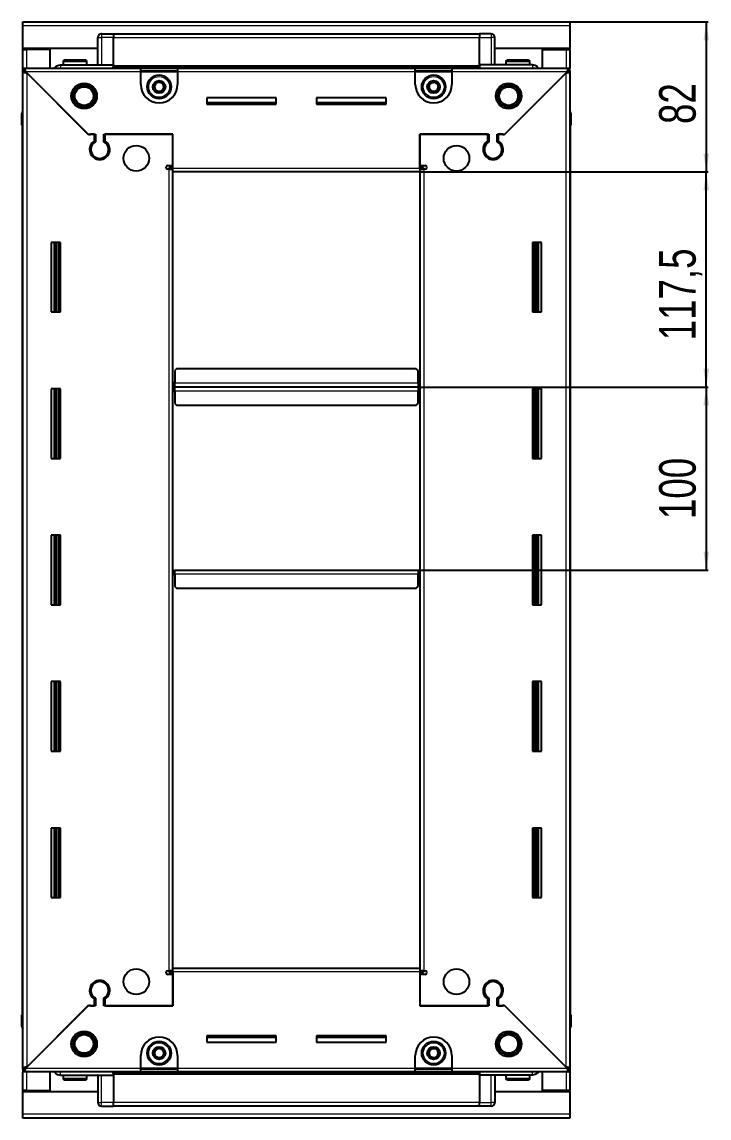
# Model space of a CAD drawing. Header units: millimetres. Extents: x 1014 to 4228, y -1921 to 1127.
# Drawn here: x 3852 to 4228, y 394 to 993 of the extents above; entities that cross this region are included whole.
import ezdxf

# ---------------------------------------------------------------- set-up
doc = ezdxf.new("R2010")
doc.units = ezdxf.units.MM
doc.layers.add('FORMAT', color=7, linetype='Continuous')
doc.styles.add('SLDTEXTSTYLE0', font='TXT', dxfattribs={"width": 0.75})
doc.dimstyles.new('SLDDIMSTYLE0', dxfattribs={"dimtxt": 20, "dimasz": 10, "dimexe": 0, "dimexo": 0.0625, "dimgap": 5, "dimtad": 2, "dimdec": 1, "dimrnd": 1e-09, "dimzin": 12, "dimdsep": 46, "dimtxsty": 'SLDTEXTSTYLE0', "dimsah": 1, "dimcen": 0.09, "dimadec": 0, "dimazin": 3, "dimtfac": 1, "dimtofl": 0, "dimtmove": 0, "dimatfit": 3, "dimfxl": 0, "dimfrac": 2, "dimtolj": 1, "dimtzin": 12, "dimarcsym": 0})

# ---------------------------------------------------------------- blocks, each defined once
blk = doc.blocks.new('_D_5')
at = {"layer": 'FORMAT'}
for p, q in [((4151.49, 993.07), (4226.98, 993.07)), ((4225.98, 993.07), (4225.98, 911.07)), ((4069.49, 911.07), (4226.98, 911.07))]:
    blk.add_line(p, q, dxfattribs=at)
for points in [[(4225.98, 993.07), (4224.44, 983.07), (4227.52, 983.07)], [(4225.98, 911.07), (4227.52, 921.07), (4224.44, 921.07)]]:
    blk.add_solid(points, dxfattribs=at)
at = {"layer": 'FORMAT', "insert": (4200.2, 937.29), "char_height": 20, "attachment_point": 1, "rotation": 90, "style": 'SLDTEXTSTYLE0'}
blk.add_mtext('82', dxfattribs=at)
blk = doc.blocks.new('_D_6')
at = {"layer": 'FORMAT'}
for p, q in [((4069.49, 911.07), (4226.98, 911.07)), ((4225.98, 793.57), (4225.98, 911.07)), ((4068.49, 793.57), (4226.98, 793.57))]:
    blk.add_line(p, q, dxfattribs=at)
for points in [[(4225.98, 911.07), (4224.44, 901.07), (4227.52, 901.07)], [(4225.98, 793.57), (4227.52, 803.57), (4224.44, 803.57)]]:
    blk.add_solid(points, dxfattribs=at)
at = {"layer": 'FORMAT', "insert": (4200.2, 819.07), "char_height": 20, "attachment_point": 1, "rotation": 90, "style": 'SLDTEXTSTYLE0'}
blk.add_mtext('117,5', dxfattribs=at)
blk = doc.blocks.new('_D_7')
at = {"layer": 'FORMAT'}
for p, q in [((4068.49, 793.57), (4226.98, 793.57)), ((4225.98, 793.57), (4225.98, 693.57)), ((4068.49, 693.57), (4226.98, 693.57))]:
    blk.add_line(p, q, dxfattribs=at)
for points in [[(4225.98, 793.57), (4224.44, 783.57), (4227.52, 783.57)], [(4225.98, 693.57), (4227.52, 703.57), (4224.44, 703.57)]]:
    blk.add_solid(points, dxfattribs=at)
at = {"layer": 'FORMAT', "insert": (4200.2, 721.4), "char_height": 20, "attachment_point": 1, "rotation": 90, "style": 'SLDTEXTSTYLE0'}
blk.add_mtext('100', dxfattribs=at)

msp = doc.modelspace()

# ---------------------------------------------------------------- linework, layer by layer
at = {"color": 7, "linetype": 'Continuous', "lineweight": 25}
for p, q in [((3852.48, 990.97), (3852.48, 993.07)), ((3852.48, 993.07), (4151.48, 993.07)), ((3852.48, 978.57), (3852.48, 990.97)), ((4151.48, 993.07), (4151.48, 990.97)), ((4151.48, 990.97), (4151.48, 978.57)), ((3893.48, 969.57), (3893.48, 984.57)), ((3894.15, 986.07), (3894.15, 986.07)), ((3895.48, 986.57), (3901.98, 986.57)), ((3895.48, 986.57), (3901.98, 986.57)), ((3901.98, 986.57), (3901.98, 986.57)), ((3901.98, 986.57), (3901.98, 986.57)), ((3901.98, 986.57), (3901.98, 984.57)), ((4101.98, 986.42), (3901.98, 986.42)), ((3901.98, 969.57), (3901.98, 984.57)), ((4101.98, 986.57), (4101.98, 986.57)), ((4108.48, 986.57), (4101.98, 986.57)), ((4108.48, 986.57), (4101.98, 986.57)), ((4101.98, 986.57), (4101.98, 984.57)), ((4101.98, 969.57), (4101.98, 984.57)), ((4110.48, 984.57), (4110.48, 984.57)), ((4110.48, 969.57), (4110.48, 984.57)), ((3893.48, 978.57), (3852.48, 978.57)), ((3852.48, 978.07), (3852.48, 978.57)), ((3852.48, 978.07), (3854.58, 978.07)), ((3852.48, 967.82), (3852.48, 978.07)), ((3853.98, 978.07), (3853.98, 978.57)), ((3867.48, 978.07), (3854.58, 978.07)), ((3867.48, 967.82), (3867.48, 978.07)), ((4151.48, 978.57), (4110.48, 978.57)), ((4136.48, 967.82), (4136.48, 978.07)), ((4136.48, 978.07), (4149.38, 978.07)), ((4149.38, 978.07), (4151.48, 978.07)), ((4149.98, 978.07), (4149.98, 978.57)), ((4151.48, 978.07), (4151.48, 978.57)), ((4151.48, 978.07), (4151.48, 967.82)), ((3874.48, 971.47), (3874.48, 969.57)), ((3875.28, 972.27), (3886.68, 972.27)), ((3887.48, 969.57), (3887.48, 971.47)), ((4116.48, 971.47), (4116.48, 969.57)), ((4117.28, 972.27), (4128.68, 972.27)), ((4129.48, 969.57), (4129.48, 971.47)), ((3852.48, 966.32), (3852.48, 967.82)), ((3852.48, 967.82), (3853.48, 967.82)), ((3852.48, 965.82), (3852.48, 966.32)), ((3852.48, 966.32), (3853.48, 966.32)), ((3852.48, 421.32), (3852.48, 965.82)), ((3853.98, 965.82), (3852.48, 965.82)), ((3853.48, 966.32), (3853.48, 967.82)), ((3853.48, 967.82), (3916.98, 967.82)), ((3854.08, 965.72), (3887.98, 931.82)), ((3888.68, 931.12), (3854.58, 965.22)), ((3872.98, 969.57), (3901.98, 969.57)), ((3901.9, 967.82), (3901.98, 969.54)), ((3901.98, 969.57), (3901.98, 969.07)), ((3901.98, 968.42), (4101.98, 968.42)), ((3916.98, 965.72), (3916.98, 967.82)), ((3916.98, 967.82), (3936.98, 967.82)), ((3916.98, 966.32), (3936.98, 966.32)), ((3916.98, 958.82), (3916.98, 965.72)), ((3936.98, 967.82), (3936.98, 965.72)), ((3936.98, 967.82), (4066.98, 967.82)), ((3936.98, 965.72), (3936.98, 958.82)), ((4066.98, 965.72), (4066.98, 967.82)), ((4066.98, 967.82), (4086.98, 967.82)), ((4066.98, 966.32), (4086.98, 966.32)), ((4066.98, 958.82), (4066.98, 965.72)), ((4086.98, 967.82), (4150.48, 967.82)), ((4086.98, 967.82), (4086.98, 965.72)), ((4086.98, 965.72), (4086.98, 958.82)), ((4101.98, 969.57), (4101.98, 969.07)), ((4130.98, 969.57), (4101.98, 969.57)), ((4101.98, 969.54), (4102.05, 967.82)), ((4103.48, 969.5), (4103.48, 969.57)), ((4149.38, 965.22), (4115.28, 931.12)), ((4115.98, 931.82), (4149.88, 965.72)), ((4149.98, 965.82), (4151.48, 965.82)), ((4150.48, 966.32), (4150.48, 967.82)), ((4150.48, 967.82), (4151.48, 967.82)), ((4150.48, 966.32), (4151.48, 966.32)), ((4151.48, 966.32), (4151.48, 967.82)), ((4151.48, 966.32), (4151.48, 965.82)), ((4151.48, 965.82), (4151.48, 421.32)), ((3990.98, 951.57), (3952.98, 951.57)), ((3952.98, 951.57), (3952.98, 948.07)), ((3990.98, 948.82), (3952.98, 948.82)), ((3952.98, 948.07), (3990.98, 948.07)), ((3990.98, 948.07), (3990.98, 951.57)), ((4050.98, 951.57), (4012.98, 951.57)), ((4012.98, 951.57), (4012.98, 948.07)), ((4050.98, 948.82), (4012.98, 948.82)), ((4012.98, 948.07), (4050.98, 948.07)), ((4050.98, 948.07), (4050.98, 951.57)), ((3851.98, 943.07), (3851.98, 936.57)), ((3851.98, 936.57), (3851.98, 943.07)), ((4151.48, 944.39), (4151.48, 944.39)), ((4151.98, 943.07), (4151.98, 936.57)), ((4151.98, 936.57), (4151.98, 943.07)), ((3851.98, 936.57), (3851.98, 936.57)), ((3852.48, 936.57), (3851.98, 936.57)), ((3852.13, 936.57), (3852.13, 450.57)), ((4151.48, 936.57), (4151.98, 936.57)), ((4151.83, 450.57), (4151.83, 936.57)), ((4151.98, 936.57), (4151.98, 936.57)), ((4151.98, 936.57), (4151.98, 936.57)), ((3887.98, 931.82), (3892.18, 931.82)), ((3889.38, 931.82), (3888.68, 931.12)), ((3891.48, 931.82), (3889.38, 931.82)), ((3891.48, 931.82), (3891.48, 927.93)), ((3892.18, 931.82), (3892.18, 927.53)), ((3896.78, 931.82), (3934.48, 931.82)), ((3896.78, 927.53), (3896.78, 931.82)), ((3897.48, 927.93), (3897.48, 931.82)), ((3934.48, 931.82), (3897.48, 931.82)), ((3934.48, 914.57), (3934.48, 931.82)), ((3934.48, 913.17), (3934.48, 931.82)), ((4069.48, 931.82), (4069.48, 914.57)), ((4106.48, 931.82), (4069.48, 931.82)), ((4069.48, 931.82), (4107.18, 931.82)), ((4069.48, 913.17), (4069.48, 931.82)), ((4106.48, 931.82), (4106.48, 927.93)), ((4107.18, 931.82), (4107.18, 927.53)), ((4111.78, 931.82), (4115.98, 931.82)), ((4111.78, 927.53), (4111.78, 931.82)), ((4114.58, 931.82), (4112.48, 931.82)), ((4112.48, 927.93), (4112.48, 931.82)), ((4115.28, 931.12), (4114.58, 931.82)), ((3892.48, 918.96), (3892.48, 918.2)), ((4111.48, 918.96), (4111.48, 918.2)), ((3931.63, 914.57), (3934.48, 914.57)), ((3932.38, 912.57), (3931.63, 912.57)), ((3932.38, 912.57), (3934.48, 912.57)), ((3934.48, 913.57), (3932.48, 913.57)), ((3932.48, 913.57), (3932.48, 912.57)), ((3934.48, 911.07), (3934.48, 913.17)), ((3934.48, 476.07), (3934.48, 911.07)), ((4069.48, 911.07), (3934.48, 911.07)), ((4069.48, 914.57), (4072.33, 914.57)), ((4071.48, 913.57), (4069.48, 913.57)), ((4069.48, 913.17), (4069.48, 911.07)), ((4069.48, 912.57), (4071.58, 912.57)), ((4069.48, 911.07), (4069.48, 476.07)), ((4071.48, 912.57), (4071.48, 913.57)), ((4072.33, 912.57), (4071.58, 912.57)), ((3872.98, 872.57), (3867.98, 872.57)), ((3867.98, 872.57), (3867.98, 834.57)), ((3870.13, 834.57), (3870.13, 872.57)), ((3871.92, 834.57), (3871.92, 872.57)), ((3871.95, 834.57), (3871.95, 872.57)), ((3872.98, 834.57), (3872.98, 872.57)), ((4130.98, 872.57), (4130.98, 834.57)), ((4135.98, 872.57), (4130.98, 872.57)), ((4132, 872.57), (4132, 834.57)), ((4132.04, 872.57), (4132.04, 834.57)), ((4133.83, 872.57), (4133.83, 834.57)), ((4135.98, 834.57), (4135.98, 872.57)), ((3867.98, 834.57), (3872.98, 834.57)), ((4130.98, 834.57), (4135.98, 834.57)), ((3936.48, 803.57), (3935.48, 802.57)), ((4067.48, 803.57), (3936.48, 803.57)), ((4068.48, 802.57), (4067.48, 803.57)), ((3935.48, 802.57), (3935.48, 795.67)), ((4068.48, 795.67), (4068.48, 802.57)), ((3872.98, 792.57), (3867.98, 792.57)), ((3867.98, 792.57), (3867.98, 754.57)), ((3870.13, 754.57), (3870.13, 792.57)), ((3871.92, 754.57), (3871.92, 792.57)), ((3871.95, 754.57), (3871.95, 792.57)), ((3872.98, 754.57), (3872.98, 792.57)), ((3935.23, 793.57), (3934.48, 793.57)), ((3935.48, 796.42), (3935.23, 796.42)), ((3935.23, 796.42), (3935.23, 793.57)), ((3935.23, 793.57), (3935.23, 790.72)), ((3935.23, 790.72), (3935.48, 790.72)), ((3935.48, 793.57), (3935.48, 795.67)), ((3935.48, 791.47), (3935.48, 793.57)), ((4068.48, 793.57), (3935.48, 793.57)), ((3935.48, 791.47), (3935.48, 784.57)), ((4068.73, 796.42), (4068.48, 796.42)), ((4068.48, 795.67), (4068.48, 793.57)), ((4068.48, 793.57), (4068.48, 791.47)), ((4068.48, 784.57), (4068.48, 791.47)), ((4068.48, 790.72), (4068.73, 790.72)), ((4068.73, 793.57), (4068.73, 796.42)), ((4068.73, 790.72), (4068.73, 793.57)), ((4069.48, 793.57), (4068.73, 793.57)), ((4130.98, 792.57), (4130.98, 754.57)), ((4135.98, 792.57), (4130.98, 792.57)), ((4132, 792.57), (4132, 754.57)), ((4132.04, 792.57), (4132.04, 754.57)), ((4133.83, 792.57), (4133.83, 754.57)), ((4135.98, 754.57), (4135.98, 792.57)), ((3935.48, 784.57), (3936.48, 783.57)), ((3936.48, 783.57), (4067.48, 783.57)), ((4067.48, 783.57), (4068.48, 784.57)), ((3867.98, 754.57), (3872.98, 754.57)), ((4130.98, 754.57), (4135.98, 754.57)), ((3872.98, 712.57), (3867.98, 712.57)), ((3867.98, 712.57), (3867.98, 674.57)), ((3870.13, 674.57), (3870.13, 712.57)), ((3871.92, 674.57), (3871.92, 712.57)), ((3871.95, 674.57), (3871.95, 712.57)), ((3872.98, 674.57), (3872.98, 712.57)), ((4130.98, 712.57), (4130.98, 674.57)), ((4135.98, 712.57), (4130.98, 712.57)), ((4132, 712.57), (4132, 674.57)), ((4132.04, 712.57), (4132.04, 674.57)), ((4133.83, 712.57), (4133.83, 674.57)), ((4135.98, 674.57), (4135.98, 712.57)), ((3934.48, 693.57), (3935.23, 693.57)), ((3935.23, 693.57), (3935.23, 690.72)), ((3935.23, 690.72), (3935.48, 690.72)), ((3935.48, 693.57), (4068.48, 693.57)), ((3935.48, 691.47), (3935.48, 693.57)), ((3935.48, 691.47), (3935.48, 684.57)), ((4068.48, 693.57), (4068.48, 691.47)), ((4068.48, 684.57), (4068.48, 691.47)), ((4068.48, 690.72), (4068.73, 690.72)), ((4068.73, 690.72), (4068.73, 693.57)), ((4068.73, 693.57), (4069.48, 693.57)), ((3935.48, 684.57), (3936.48, 683.57)), ((3936.48, 683.57), (4067.48, 683.57)), ((4067.48, 683.57), (4068.48, 684.57)), ((3867.98, 674.57), (3872.98, 674.57)), ((4130.98, 674.57), (4135.98, 674.57)), ((3872.98, 632.57), (3867.98, 632.57)), ((3867.98, 632.57), (3867.98, 594.57)), ((3870.13, 594.57), (3870.13, 632.57)), ((3871.92, 594.57), (3871.92, 632.57)), ((3871.95, 594.57), (3871.95, 632.57)), ((3872.98, 594.57), (3872.98, 632.57)), ((4130.98, 632.57), (4130.98, 594.57)), ((4135.98, 632.57), (4130.98, 632.57)), ((4132, 632.57), (4132, 594.57)), ((4132.04, 632.57), (4132.04, 594.57)), ((4133.83, 632.57), (4133.83, 594.57)), ((4135.98, 594.57), (4135.98, 632.57)), ((3867.98, 594.57), (3872.98, 594.57)), ((4130.98, 594.57), (4135.98, 594.57)), ((3872.98, 552.57), (3867.98, 552.57)), ((3867.98, 552.57), (3867.98, 514.57)), ((3870.13, 514.57), (3870.13, 552.57)), ((3871.92, 514.57), (3871.92, 552.57)), ((3871.95, 514.57), (3871.95, 552.57)), ((3872.98, 514.57), (3872.98, 552.57)), ((4130.98, 552.57), (4130.98, 514.57)), ((4135.98, 552.57), (4130.98, 552.57)), ((4132, 552.57), (4132, 514.57)), ((4132.04, 552.57), (4132.04, 514.57)), ((4133.83, 552.57), (4133.83, 514.57)), ((4135.98, 514.57), (4135.98, 552.57)), ((3867.98, 514.57), (3872.98, 514.57)), ((4130.98, 514.57), (4135.98, 514.57)), ((3931.63, 474.57), (3932.38, 474.57)), ((3934.48, 474.57), (3932.38, 474.57)), ((3932.48, 474.57), (3932.48, 473.57)), ((3932.48, 473.57), (3934.48, 473.57)), ((3934.48, 476.07), (4069.48, 476.07)), ((3934.48, 473.97), (3934.48, 476.07)), ((3934.48, 473.97), (3934.48, 455.32)), ((4069.48, 476.07), (4069.48, 473.97)), ((4071.58, 474.57), (4069.48, 474.57)), ((4069.48, 473.97), (4069.48, 455.32)), ((4069.48, 473.57), (4071.48, 473.57)), ((4071.48, 473.57), (4071.48, 474.57)), ((4071.58, 474.57), (4072.33, 474.57)), ((3892.48, 468.94), (3892.48, 468.18)), ((3934.48, 472.57), (3931.63, 472.57)), ((3934.48, 455.32), (3934.48, 472.57)), ((4069.48, 472.57), (4069.48, 455.32)), ((4072.33, 472.57), (4069.48, 472.57)), ((4111.48, 468.94), (4111.48, 468.18)), ((3887.98, 455.32), (3854.08, 421.42)), ((3854.58, 421.92), (3888.68, 456.02)), ((3892.18, 455.32), (3887.98, 455.32)), ((3888.68, 456.02), (3889.38, 455.32)), ((3889.38, 455.32), (3891.48, 455.32)), ((3891.48, 459.21), (3891.48, 455.32)), ((3892.18, 459.61), (3892.18, 455.32)), ((3896.78, 455.32), (3896.78, 459.61)), ((3934.48, 455.32), (3896.78, 455.32)), ((3897.48, 455.32), (3897.48, 459.21)), ((3897.48, 455.32), (3934.48, 455.32)), ((4069.48, 455.32), (4106.48, 455.32)), ((4107.18, 455.32), (4069.48, 455.32)), ((4106.48, 459.21), (4106.48, 455.32)), ((4107.18, 459.61), (4107.18, 455.32)), ((4111.78, 455.32), (4111.78, 459.61)), ((4115.98, 455.32), (4111.78, 455.32)), ((4112.48, 455.32), (4112.48, 459.21)), ((4112.48, 455.32), (4114.58, 455.32)), ((4114.58, 455.32), (4115.28, 456.02)), ((4115.28, 456.02), (4149.38, 421.92)), ((4149.88, 421.42), (4115.98, 455.32)), ((3851.98, 450.57), (3851.98, 450.57)), ((3851.98, 444.07), (3851.98, 450.57)), ((3851.98, 450.57), (3851.98, 450.57)), ((3851.98, 450.57), (3851.98, 444.07)), ((3852.48, 450.57), (3851.98, 450.57)), ((4151.48, 450.57), (4151.98, 450.57)), ((4151.98, 450.57), (4151.98, 450.57)), ((4151.98, 444.07), (4151.98, 450.57)), ((4151.98, 450.57), (4151.98, 444.07)), ((3852.48, 442.75), (3852.48, 442.75)), ((3990.98, 439.07), (3952.98, 439.07)), ((3952.98, 439.07), (3952.98, 435.57)), ((3952.98, 438.32), (3990.98, 438.32)), ((3990.98, 435.57), (3990.98, 439.07)), ((4050.98, 439.07), (4012.98, 439.07)), ((4012.98, 439.07), (4012.98, 435.57)), ((4012.98, 438.32), (4050.98, 438.32)), ((4050.98, 435.57), (4050.98, 439.07)), ((3952.98, 435.57), (3990.98, 435.57)), ((4012.98, 435.57), (4050.98, 435.57)), ((3916.98, 421.42), (3916.98, 428.32)), ((3936.98, 428.32), (3936.98, 421.42)), ((4066.98, 421.42), (4066.98, 428.32)), ((4086.98, 428.32), (4086.98, 421.42)), ((3852.48, 420.82), (3852.48, 421.32)), ((3853.98, 421.32), (3852.48, 421.32)), ((3852.48, 420.82), (3852.48, 419.32)), ((3853.48, 420.82), (3852.48, 420.82)), ((3852.48, 409.07), (3852.48, 419.32)), ((3853.48, 419.32), (3852.48, 419.32)), ((3853.48, 420.82), (3853.48, 419.32)), ((3916.98, 419.32), (3853.48, 419.32)), ((3867.48, 409.07), (3867.48, 419.32)), ((3901.98, 417.6), (3901.9, 419.32)), ((3916.98, 419.32), (3916.98, 421.42)), ((3936.98, 420.82), (3916.98, 420.82)), ((3936.98, 419.32), (3916.98, 419.32)), ((3936.98, 421.42), (3936.98, 419.32)), ((4066.98, 419.32), (3936.98, 419.32)), ((4066.98, 419.32), (4066.98, 421.42)), ((4086.98, 420.82), (4066.98, 420.82)), ((4086.98, 419.32), (4066.98, 419.32)), ((4086.98, 421.42), (4086.98, 419.32)), ((4150.48, 419.32), (4086.98, 419.32)), ((4102.05, 419.32), (4101.98, 417.6)), ((4136.48, 409.07), (4136.48, 419.32)), ((4149.98, 421.32), (4151.48, 421.32)), ((4150.48, 420.82), (4150.48, 419.32)), ((4151.48, 420.82), (4150.48, 420.82)), ((4151.48, 419.32), (4150.48, 419.32)), ((4151.48, 421.32), (4151.48, 420.82)), ((4151.48, 420.82), (4151.48, 419.32)), ((4151.48, 419.32), (4151.48, 409.07)), ((3872.98, 417.57), (3901.98, 417.57)), ((3874.48, 417.57), (3874.48, 415.67)), ((3879.05, 414.87), (3875.28, 414.87)), ((3886.68, 414.87), (3879.05, 414.87)), ((3887.48, 415.67), (3887.48, 417.57)), ((3893.48, 417.57), (3893.48, 402.57)), ((3900.48, 417.64), (3900.48, 417.57)), ((4101.98, 418.72), (3901.98, 418.72)), ((3901.98, 417.57), (3901.98, 418.07)), ((3901.98, 417.57), (3901.98, 402.57)), ((4101.98, 417.57), (4101.98, 418.07)), ((4130.98, 417.57), (4101.98, 417.57)), ((4101.98, 417.57), (4101.98, 402.57)), ((4110.48, 417.57), (4110.48, 402.57)), ((4116.48, 417.57), (4116.48, 415.67)), ((4124.27, 414.87), (4117.28, 414.87)), ((4128.68, 414.87), (4124.27, 414.87)), ((4129.48, 415.67), (4129.48, 417.57)), ((3854.58, 409.07), (3852.48, 409.07)), ((3852.48, 408.57), (3852.48, 409.07)), ((3852.48, 396.17), (3852.48, 408.57)), ((3852.48, 408.57), (3893.48, 408.57)), ((3853.98, 408.57), (3853.98, 409.07)), ((3854.58, 409.07), (3867.48, 409.07)), ((4110.48, 408.57), (4151.48, 408.57)), ((4149.38, 409.07), (4136.48, 409.07)), ((4151.48, 409.07), (4149.38, 409.07)), ((4149.98, 408.57), (4149.98, 409.07)), ((4151.48, 408.57), (4151.48, 409.07)), ((4151.48, 408.57), (4151.48, 396.17)), ((3893.48, 402.57), (3893.48, 402.57)), ((3901.98, 400.57), (3901.98, 402.57)), ((4101.98, 400.57), (4101.98, 402.57)), ((3852.48, 394.07), (3852.48, 396.17)), ((3895.48, 400.57), (3901.98, 400.57)), ((3895.48, 400.57), (3901.98, 400.57)), ((3901.98, 400.72), (4101.98, 400.72)), ((3901.98, 400.57), (3901.98, 400.57)), ((4101.98, 400.57), (4101.98, 400.57)), ((4108.48, 400.57), (4101.98, 400.57)), ((4101.98, 400.57), (4101.98, 400.57)), ((4108.48, 400.57), (4101.98, 400.57)), ((4109.8, 401.07), (4109.8, 401.07)), ((4151.48, 396.17), (4151.48, 394.07)), ((4151.48, 394.07), (3852.48, 394.07))]:
    msp.add_line(p, q, dxfattribs=at)
at = {"color": 8, "linetype": 'Continuous', "lineweight": 18}
for p, q in [((4151.48, 990.97), (3852.48, 990.97)), ((3893.48, 984.57), (3895.48, 984.57)), ((3895.48, 986.57), (3895.48, 984.57)), ((3895.48, 984.57), (3895.48, 969.57)), ((3901.98, 984.57), (3895.48, 984.57)), ((4101.98, 984.42), (3901.98, 984.42)), ((4101.98, 984.57), (4108.48, 984.57)), ((4108.48, 986.57), (4108.48, 984.57)), ((4110.48, 984.57), (4108.48, 984.57)), ((4108.48, 984.57), (4108.48, 969.57)), ((3854.58, 978.07), (3854.58, 978.57)), ((3854.58, 967.82), (3854.58, 978.07)), ((4149.38, 978.57), (4149.38, 978.07)), ((4149.38, 978.07), (4149.38, 967.82)), ((3874.48, 971.47), (3887.48, 971.47)), ((4116.48, 971.47), (4129.48, 971.47)), ((3916.98, 965.72), (3854.08, 965.72)), ((3854.58, 965.22), (3854.58, 421.92)), ((4101.98, 969.07), (3901.98, 969.07)), ((4101.98, 967.84), (3901.98, 967.84)), ((3916.98, 965.72), (3936.98, 965.72)), ((4066.98, 965.72), (3936.98, 965.72)), ((4066.98, 965.72), (4086.98, 965.72)), ((4149.88, 965.72), (4086.98, 965.72)), ((4149.38, 421.92), (4149.38, 965.22)), ((3852.48, 943.07), (3851.98, 943.07)), ((4151.48, 943.07), (4151.98, 943.07)), ((3932.38, 474.57), (3932.38, 912.57)), ((3934.48, 913.17), (4069.48, 913.17)), ((4071.58, 912.57), (4071.58, 474.57)), ((3869.48, 872.57), (3869.48, 834.57)), ((3870.71, 872.57), (3870.71, 834.57)), ((4133.24, 834.57), (4133.24, 872.57)), ((4134.48, 834.57), (4134.48, 872.57)), ((3869.48, 792.57), (3869.48, 754.57)), ((3870.71, 792.57), (3870.71, 754.57)), ((4068.48, 795.67), (3935.48, 795.67)), ((3935.48, 791.47), (4068.48, 791.47)), ((4133.24, 754.57), (4133.24, 792.57)), ((4134.48, 754.57), (4134.48, 792.57)), ((3869.48, 712.57), (3869.48, 674.57)), ((3870.71, 712.57), (3870.71, 674.57)), ((4133.24, 674.57), (4133.24, 712.57)), ((4134.48, 674.57), (4134.48, 712.57)), ((3935.48, 691.47), (4068.48, 691.47)), ((3869.48, 632.57), (3869.48, 594.57)), ((3870.71, 632.57), (3870.71, 594.57)), ((4133.24, 594.57), (4133.24, 632.57)), ((4134.48, 594.57), (4134.48, 632.57)), ((3869.48, 552.57), (3869.48, 514.57)), ((3870.71, 552.57), (3870.71, 514.57)), ((4133.24, 514.57), (4133.24, 552.57)), ((4134.48, 514.57), (4134.48, 552.57)), ((4069.48, 473.97), (3934.48, 473.97)), ((3852.48, 444.07), (3851.98, 444.07)), ((4151.48, 444.07), (4151.98, 444.07)), ((3854.08, 421.42), (3916.98, 421.42)), ((3854.58, 409.07), (3854.58, 419.32)), ((3901.98, 419.31), (4101.98, 419.31)), ((3936.98, 421.42), (3916.98, 421.42)), ((3936.98, 421.42), (4066.98, 421.42)), ((4086.98, 421.42), (4066.98, 421.42)), ((4086.98, 421.42), (4149.88, 421.42)), ((4149.38, 419.32), (4149.38, 409.07)), ((3878.78, 415.67), (3874.48, 415.67)), ((3887.48, 415.67), (3878.78, 415.67)), ((3895.48, 402.57), (3895.48, 417.57)), ((3901.98, 418.07), (4101.98, 418.07)), ((4108.48, 402.57), (4108.48, 417.57)), ((4124.45, 415.67), (4116.48, 415.67)), ((4129.48, 415.67), (4124.45, 415.67)), ((3854.58, 408.57), (3854.58, 409.07)), ((4149.38, 409.07), (4149.38, 408.57)), ((3893.48, 402.57), (3895.48, 402.57)), ((3895.48, 400.57), (3895.48, 402.57)), ((3901.98, 402.57), (3895.48, 402.57)), ((3901.98, 402.72), (4101.98, 402.72)), ((4101.98, 402.57), (4108.48, 402.57)), ((4110.48, 402.57), (4108.48, 402.57)), ((4108.48, 400.57), (4108.48, 402.57)), ((4151.48, 396.17), (3852.48, 396.17))]:
    msp.add_line(p, q, dxfattribs=at)
at = {"color": 7, "linetype": 'Continuous', "lineweight": 25}
for centre, radius in [((3885.98, 952.57), 7), ((3885.98, 952.57), 6.03), ((3926.98, 957.57), 6.5), ((3926.98, 957.57), 3.46), ((4076.98, 957.57), 6.5), ((4076.98, 957.57), 3.46), ((4117.98, 952.57), 7), ((4117.98, 952.57), 6.02), ((3885.98, 952.57), 5.1), ((4117.98, 952.57), 5.1), ((3914.48, 918.57), 7), ((4089.48, 918.57), 7), ((3914.48, 468.57), 7), ((4089.48, 468.57), 7), ((3885.98, 434.57), 7), ((3885.98, 434.57), 6.02), ((3885.98, 434.57), 5.1), ((4117.98, 434.57), 7), ((4117.98, 434.57), 6.02), ((4117.98, 434.57), 5.1), ((3926.98, 429.57), 6.5), ((3926.98, 429.57), 3.46), ((4076.98, 429.57), 6.5), ((4076.98, 429.57), 3.46)]:
    msp.add_circle(centre, radius, dxfattribs=at)
at = {"color": 8, "linetype": 'Continuous', "lineweight": 18}
for centre in [(3926.98, 957.57), (4076.98, 957.57), (3926.98, 429.57), (4076.98, 429.57)]:
    msp.add_circle(centre, 5.7, dxfattribs=at)
at = {"color": 7, "linetype": 'Continuous', "lineweight": 25}
for centre, radius, start, end in [((3895.48, 984.57), 2, 90, 180), ((3895.48, 984.57), 2, 123.94202, 131.40962), ((3895.48, 984.57), 2, 90, 108.58003), ((4108.48, 984.57), 2, 0, 90), ((4108.48, 984.57), 2, 0, 90), ((3875.28, 971.47), 0.8, 90, 180), ((3886.68, 971.47), 0.8, 0, 90), ((4117.28, 971.47), 0.8, 90, 180), ((4128.68, 971.47), 0.8, 0, 90), ((3893.28, 969.77), 0.2, 270, 0), ((4110.68, 969.77), 0.2, 180, 270), ((3926.98, 958.82), 10, 180, 270), ((3926.98, 957.57), 2.5, 134.01559, 194.01559), ((3926.98, 957.57), 2.5, 74.01559, 134.01559), ((3926.98, 958.82), 10, 270, 0), ((3926.98, 957.57), 2.5, 14.01559, 74.01559), ((4076.98, 958.82), 10, 180, 270), ((4076.98, 957.57), 2.5, 160.11158, 220.11158), ((4076.98, 957.57), 2.5, 100.11158, 160.11158), ((4076.98, 957.57), 2.5, 40.11158, 100.11158), ((4076.98, 958.82), 10, 270, 0), ((4076.98, 957.57), 2.5, 340.11158, 40.11158), ((3926.98, 957.57), 2.5, 194.01559, 254.01559), ((3926.98, 957.57), 2.5, 254.01559, 314.01559), ((3926.98, 957.57), 2.5, 314.01559, 14.01559), ((4076.98, 957.57), 2.5, 220.11158, 280.11158), ((4076.98, 957.57), 2.5, 280.11158, 340.11158), ((3853.98, 943.07), 2, 138.57492, 180), ((3853.98, 943.07), 2, 138.59038, 180), ((4149.98, 943.07), 2, 33.78451, 41.40962), ((4149.98, 943.07), 2, 0, 41.40962), ((4149.98, 943.07), 2, 0, 19.56674), ((3894.48, 923.32), 5.5, 123.05573, 56.94427), ((3894.48, 923.32), 4.8, 118.63099, 61.36901), ((4109.48, 923.32), 5.5, 123.05573, 56.94427), ((4109.48, 923.32), 4.8, 118.63099, 61.36901), ((3931.63, 913.57), 1, 90, 270), ((4072.33, 913.57), 1, 270, 90), ((3931.63, 473.57), 1, 90, 270), ((4072.33, 473.57), 1, 270, 90), ((3894.48, 463.82), 5.5, 303.05573, 236.94427), ((3894.48, 463.82), 4.8, 298.63099, 241.36901), ((4109.48, 463.82), 5.5, 303.05573, 236.94427), ((4109.48, 463.82), 4.8, 298.63099, 241.36901), ((3853.98, 444.07), 2, 180, 221.39416), ((4149.98, 444.07), 2, 318.57492, 360), ((4149.98, 444.07), 2, 318.59038, 0), ((3926.98, 428.32), 10, 90, 180), ((3926.98, 428.32), 10, 0, 90), ((4076.98, 428.32), 10, 90, 180), ((4076.98, 428.32), 10, 0, 90), ((3926.98, 429.57), 2.5, 127.47401, 187.47401), ((3926.98, 429.57), 2.5, 67.47401, 127.47401), ((3926.98, 429.57), 2.5, 7.47401, 67.47401), ((4076.98, 429.57), 2.5, 87.04236, 147.04236), ((4076.98, 429.57), 2.5, 27.04236, 87.04236), ((3926.98, 429.57), 2.5, 187.47401, 247.47401), ((3926.98, 429.57), 2.5, 247.47401, 307.47401), ((3926.98, 429.57), 2.5, 307.47401, 7.47401), ((4076.98, 429.57), 2.5, 147.04236, 207.04236), ((4076.98, 429.57), 2.5, 207.04236, 267.04236), ((4076.98, 429.57), 2.5, 267.04236, 327.04236), ((4076.98, 429.57), 2.5, 327.04236, 27.04236), ((3875.28, 415.67), 0.8, 180, 270), ((3886.68, 415.67), 0.8, 270, 360), ((3893.28, 417.37), 0.2, 0, 90), ((4110.68, 417.37), 0.2, 90, 180), ((4117.28, 415.67), 0.8, 180, 270), ((4128.68, 415.67), 0.8, 270, 360), ((3895.48, 402.57), 2, 180, 270), ((3895.48, 402.57), 2, 180, 270), ((4108.48, 402.57), 2, 270, 0), ((4108.48, 402.57), 2, 311.40962, 360)]:
    msp.add_arc(centre, radius, start, end, dxfattribs=at)
for points, knots in [([(3852.48, 965.82), (3852.5, 965.78), (3852.56, 965.69), (3852.95, 965.55), (3853.51, 965.42), (3854.09, 965.31), (3854.45, 965.24), (3854.58, 965.22)], [0, 0, 0, 0, 0.230255, 0.448522, 0.666786, 0.88505, 1, 1, 1, 1]), ([(3854.08, 965.72), (3854.03, 965.97), (3853.94, 966.47), (3853.81, 967.11), (3853.68, 967.57), (3853.57, 967.79), (3853.5, 967.81), (3853.48, 967.82)], [0, 0, 0, 0, 0.230255, 0.448522, 0.666786, 0.88505, 1, 1, 1, 1]), ([(3869.76, 967.82), (3869.88, 968.02), (3870.27, 968.67), (3871.42, 969.38), (3872.46, 969.51), (3872.98, 969.57)], [0, 0, 0, 0, 0.18225, 0.591125, 1, 1, 1, 1]), ([(3901.98, 969.57), (3901.98, 969.53), (3901.98, 969.46), (3901.98, 968.84), (3901.98, 968.26), (3901.98, 967.87), (3901.98, 967.84)], [0, 0, 0, 0, 0.3242788, 0.6485576, 0.9728365, 1, 1, 1, 1]), ([(4101.98, 969.57), (4101.98, 969.53), (4101.98, 969.46), (4101.98, 968.84), (4101.98, 968.28), (4101.98, 967.91), (4101.98, 967.9)], [0, 0, 0, 0, 0.330266, 0.660532, 0.990799, 1, 1, 1, 1]), ([(4134.19, 967.82), (4134.07, 968.02), (4133.69, 968.67), (4132.53, 969.38), (4131.5, 969.51), (4130.98, 969.57)], [0, 0, 0, 0, 0.18225, 0.591125, 1, 1, 1, 1]), ([(4149.38, 965.22), (4149.63, 965.27), (4150.12, 965.36), (4150.77, 965.49), (4151.23, 965.62), (4151.45, 965.73), (4151.47, 965.8), (4151.48, 965.82)], [0, 0, 0, 0, 0.230255, 0.448522, 0.666786, 0.88505, 1, 1, 1, 1]), ([(4150.48, 967.82), (4150.43, 967.79), (4150.34, 967.74), (4150.21, 967.35), (4150.08, 966.79), (4149.97, 966.21), (4149.9, 965.85), (4149.88, 965.72)], [0, 0, 0, 0, 0.2302553, 0.4485219, 0.6667858, 0.8850496, 1, 1, 1, 1]), ([(3924.2, 958.37), (3924.57, 958.72), (3925.27, 959.39), (3925.96, 960.06), (3926.28, 960.37)], [0, 0, 0, 0, 0.534686, 1, 1, 1, 1]), ([(3926.28, 960.37), (3926.77, 960.23), (3927.7, 959.96), (3928.62, 959.7), (3929.05, 959.58)], [0, 0, 0, 0, 0.534686, 1, 1, 1, 1]), ([(3929.05, 959.58), (3929.08, 959.46), (3929.23, 958.87), (3929.47, 957.91), (3929.67, 957.11), (3929.75, 956.78)], [0, 0, 0, 0, 0.133125, 0.637099, 1, 1, 1, 1]), ([(4074.14, 957.06), (4074.18, 957.18), (4074.38, 957.74), (4074.72, 958.68), (4075, 959.45), (4075.12, 959.78)], [0, 0, 0, 0, 0.133125, 0.637099, 1, 1, 1, 1]), ([(4075.12, 959.78), (4075.63, 959.87), (4076.57, 960.04), (4077.52, 960.21), (4077.96, 960.29)], [0, 0, 0, 0, 0.5346859, 1, 1, 1, 1]), ([(4077.96, 960.29), (4078.29, 959.89), (4078.91, 959.15), (4079.53, 958.42), (4079.82, 958.08)], [0, 0, 0, 0, 0.5346859, 1, 1, 1, 1]), ([(3924.9, 955.57), (3924.82, 955.9), (3924.62, 956.7), (3924.38, 957.66), (3924.23, 958.24), (3924.2, 958.37)], [0, 0, 0, 0, 0.362901, 0.866875, 1, 1, 1, 1]), ([(3927.68, 954.77), (3927.18, 954.91), (3926.25, 955.18), (3925.33, 955.44), (3924.9, 955.57)], [0, 0, 0, 0, 0.534686, 1, 1, 1, 1]), ([(3929.75, 956.78), (3929.38, 956.42), (3928.69, 955.75), (3928, 955.08), (3927.68, 954.77)], [0, 0, 0, 0, 0.534686, 1, 1, 1, 1]), ([(4076, 954.86), (4075.66, 955.25), (4075.04, 955.99), (4074.42, 956.72), (4074.14, 957.06)], [0, 0, 0, 0, 0.5346859, 1, 1, 1, 1]), ([(4078.84, 955.36), (4078.33, 955.27), (4077.38, 955.1), (4076.43, 954.93), (4076, 954.86)], [0, 0, 0, 0, 0.534686, 1, 1, 1, 1]), ([(4079.82, 958.08), (4079.7, 957.75), (4079.42, 956.98), (4079.08, 956.04), (4078.88, 955.48), (4078.84, 955.36)], [0, 0, 0, 0, 0.362901, 0.866875, 1, 1, 1, 1]), ([(3924.31, 430.68), (3924.41, 430.75), (3924.88, 431.12), (3925.67, 431.72), (3926.33, 432.22), (3926.6, 432.43)], [0, 0, 0, 0, 0.133125, 0.637099, 1, 1, 1, 1]), ([(3926.6, 432.43), (3927.08, 432.24), (3927.97, 431.87), (3928.86, 431.5), (3929.27, 431.33)], [0, 0, 0, 0, 0.534686, 1, 1, 1, 1]), ([(3929.27, 431.33), (3929.34, 430.82), (3929.46, 429.86), (3929.59, 428.91), (3929.64, 428.47)], [0, 0, 0, 0, 0.534686, 1, 1, 1, 1]), ([(4074.09, 429.72), (4074.37, 430.15), (4074.9, 430.96), (4075.42, 431.77), (4075.66, 432.14)], [0, 0, 0, 0, 0.534686, 1, 1, 1, 1]), ([(4075.66, 432.14), (4075.79, 432.14), (4076.39, 432.1), (4077.38, 432.05), (4078.2, 432.01), (4078.55, 431.99)], [0, 0, 0, 0, 0.133125, 0.637099, 1, 1, 1, 1]), ([(4078.55, 431.99), (4078.78, 431.53), (4079.22, 430.67), (4079.66, 429.82), (4079.86, 429.42)], [0, 0, 0, 0, 0.534686, 1, 1, 1, 1]), ([(3924.69, 427.81), (3924.62, 428.33), (3924.49, 429.28), (3924.37, 430.23), (3924.31, 430.68)], [0, 0, 0, 0, 0.5346859, 1, 1, 1, 1]), ([(3927.35, 426.71), (3926.88, 426.91), (3925.99, 427.28), (3925.1, 427.64), (3924.69, 427.81)], [0, 0, 0, 0, 0.534686, 1, 1, 1, 1]), ([(3929.64, 428.47), (3929.37, 428.26), (3928.72, 427.75), (3927.93, 427.15), (3927.45, 426.78), (3927.35, 426.71)], [0, 0, 0, 0, 0.362901, 0.866875, 1, 1, 1, 1]), ([(4075.41, 427.15), (4075.17, 427.61), (4074.73, 428.47), (4074.3, 429.32), (4074.09, 429.72)], [0, 0, 0, 0, 0.5346859, 1, 1, 1, 1]), ([(4078.29, 427), (4077.95, 427.02), (4077.12, 427.06), (4076.13, 427.11), (4075.53, 427.14), (4075.41, 427.15)], [0, 0, 0, 0, 0.3629006, 0.8668753, 1, 1, 1, 1]), ([(4079.86, 429.42), (4079.58, 428.99), (4079.05, 428.18), (4078.53, 427.37), (4078.29, 427)], [0, 0, 0, 0, 0.534686, 1, 1, 1, 1]), ([(3854.58, 421.92), (3854.32, 421.88), (3853.83, 421.79), (3853.19, 421.65), (3852.72, 421.52), (3852.5, 421.41), (3852.48, 421.34), (3852.48, 421.32)], [0, 0, 0, 0, 0.230255, 0.448522, 0.666786, 0.88505, 1, 1, 1, 1]), ([(3853.48, 419.32), (3853.52, 419.35), (3853.61, 419.4), (3853.75, 419.79), (3853.88, 420.35), (3853.99, 420.93), (3854.05, 421.3), (3854.08, 421.42)], [0, 0, 0, 0, 0.2302553, 0.4485219, 0.6667858, 0.8850496, 1, 1, 1, 1]), ([(3869.76, 419.32), (3869.88, 419.12), (3870.27, 418.47), (3871.42, 417.76), (3872.46, 417.63), (3872.98, 417.57)], [0, 0, 0, 0, 0.18225, 0.591125, 1, 1, 1, 1]), ([(3901.98, 417.57), (3901.98, 417.61), (3901.98, 417.68), (3901.98, 418.3), (3901.98, 418.89), (3901.98, 419.29), (3901.98, 419.32)], [0, 0, 0, 0, 0.32291, 0.645819, 0.968729, 1, 1, 1, 1]), ([(4134.19, 419.32), (4134.07, 419.12), (4133.69, 418.47), (4132.53, 417.76), (4131.5, 417.63), (4130.98, 417.57)], [0, 0, 0, 0, 0.18225, 0.591125, 1, 1, 1, 1]), ([(4151.48, 421.32), (4151.45, 421.37), (4151.4, 421.46), (4151.01, 421.59), (4150.45, 421.72), (4149.87, 421.83), (4149.5, 421.9), (4149.38, 421.92)], [0, 0, 0, 0, 0.230255, 0.448522, 0.666786, 0.88505, 1, 1, 1, 1]), ([(4149.88, 421.42), (4149.92, 421.17), (4150.01, 420.67), (4150.15, 420.03), (4150.28, 419.57), (4150.39, 419.35), (4150.45, 419.33), (4150.48, 419.32)], [0, 0, 0, 0, 0.230255, 0.448522, 0.666786, 0.88505, 1, 1, 1, 1]), ([(4101.98, 417.57), (4101.98, 417.61), (4101.98, 417.68), (4101.98, 418.3), (4101.98, 418.86), (4101.98, 419.24), (4101.98, 419.25)], [0, 0, 0, 0, 0.330267, 0.660534, 0.990802, 1, 1, 1, 1])]:
    msp.add_open_spline(points, degree=3, knots=knots, dxfattribs=at)
for points in [[(3854.08, 965.72), (3854.03, 965.8), (3853.93, 965.96), (3853.78, 966.16), (3853.63, 966.29), (3853.53, 966.31), (3853.48, 966.32)], [(3853.98, 965.82), (3853.99, 965.77), (3854, 965.67), (3854.14, 965.52), (3854.34, 965.37), (3854.5, 965.27), (3854.58, 965.22)], [(4149.38, 965.22), (4149.46, 965.27), (4149.61, 965.37), (4149.81, 965.52), (4149.95, 965.67), (4149.97, 965.77), (4149.98, 965.82)], [(4150.48, 966.32), (4150.43, 966.31), (4150.33, 966.29), (4150.18, 966.16), (4150.03, 965.96), (4149.93, 965.8), (4149.88, 965.72)], [(3853.48, 420.82), (3853.53, 420.83), (3853.63, 420.85), (3853.78, 420.99), (3853.93, 421.19), (3854.03, 421.34), (3854.08, 421.42)], [(3854.58, 421.92), (3854.5, 421.87), (3854.34, 421.77), (3854.14, 421.62), (3854, 421.47), (3853.99, 421.37), (3853.98, 421.32)], [(4149.98, 421.32), (4149.97, 421.37), (4149.95, 421.47), (4149.81, 421.62), (4149.61, 421.77), (4149.46, 421.87), (4149.38, 421.92)], [(4149.88, 421.42), (4149.93, 421.34), (4150.03, 421.19), (4150.18, 420.99), (4150.33, 420.85), (4150.43, 420.83), (4150.48, 420.82)]]:
    msp.add_open_spline(points, degree=3, dxfattribs=at)
at = {"color": 8, "linetype": 'Continuous', "lineweight": 18}
for points, knots in [([(3872.98, 969.57), (3872.98, 969.52), (3872.98, 969.45), (3872.98, 969.02), (3872.98, 968.56), (3872.98, 968.15), (3872.98, 967.88), (3872.98, 967.82)], [0, 0, 0, 0, 0.359753, 0.553414, 0.751185, 0.948956, 1, 1, 1, 1]), ([(4130.98, 969.57), (4130.98, 969.52), (4130.98, 969.45), (4130.98, 969.02), (4130.98, 968.56), (4130.98, 968.15), (4130.98, 967.88), (4130.98, 967.82)], [0, 0, 0, 0, 0.3597529, 0.5534142, 0.7511852, 0.9489563, 1, 1, 1, 1]), ([(3872.98, 417.57), (3872.98, 417.62), (3872.98, 417.69), (3872.98, 418.13), (3872.98, 418.58), (3872.98, 418.99), (3872.98, 419.27), (3872.98, 419.32)], [0, 0, 0, 0, 0.359753, 0.553414, 0.751185, 0.948956, 1, 1, 1, 1]), ([(4130.98, 417.57), (4130.98, 417.62), (4130.98, 417.69), (4130.98, 418.13), (4130.98, 418.58), (4130.98, 418.99), (4130.98, 419.27), (4130.98, 419.32)], [0, 0, 0, 0, 0.359753, 0.553414, 0.751185, 0.948956, 1, 1, 1, 1])]:
    msp.add_open_spline(points, degree=3, knots=knots, dxfattribs=at)

# ---------------------------------------------------------------- dimensions: what is measured, and where the dimension line sits
at = {"layer": 'FORMAT'}
for base, p1, p2, picture, middle in [((4225.98, 911.07), (4151.48, 993.07), (4069.48, 911.07), '_D_5', (4225.98, 952.07)), ((4225.98, 911.07), (4068.48, 793.57), (4069.48, 911.07), '_D_6', (4225.98, 852.32)), ((4225.98, 693.57), (4068.48, 793.57), (4068.48, 693.57), '_D_7', (4225.98, 743.57))]:
    dim = msp.add_linear_dim(base=base, p1=p1, p2=p2, angle=90, dimstyle='SLDDIMSTYLE0', dxfattribs=at)
    dim.commit()
    dim.dimension.update_dxf_attribs({"geometry": picture, "text_midpoint": middle, "dimtype": 160})

doc.saveas('drawing.dxf')
